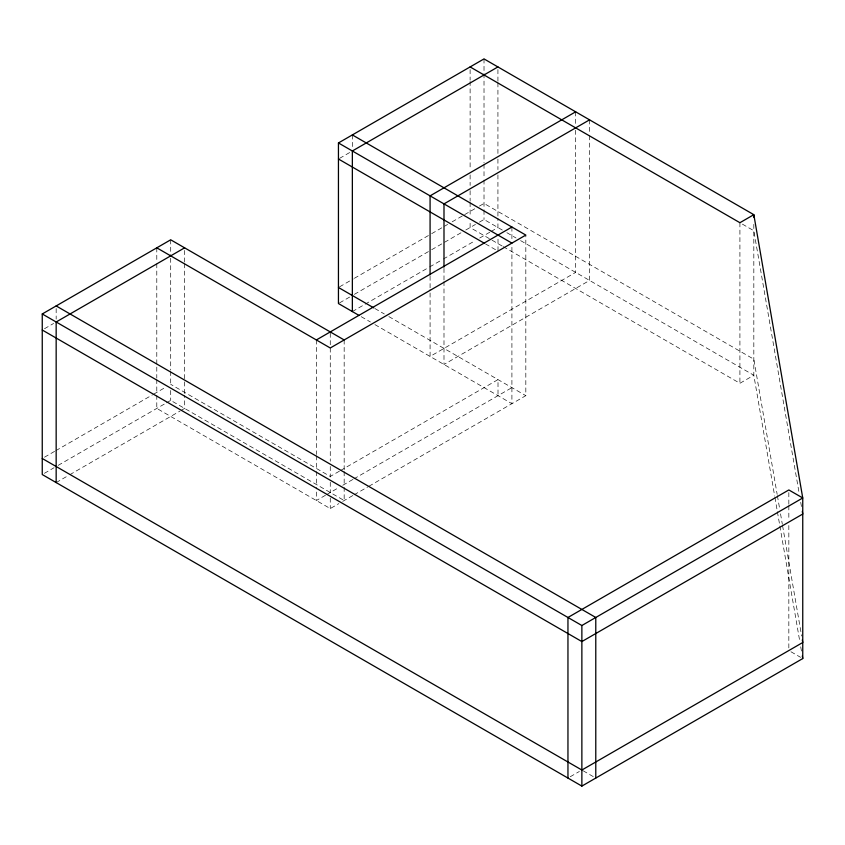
<?xml version="1.0" encoding="UTF-8"?>
<svg xmlns="http://www.w3.org/2000/svg" width="845" height="845" viewBox="0 0 845 845"><rect width="100%" height="100%" fill="white"/><g stroke="black" fill="none" stroke-linecap="round" stroke-linejoin="round"><path stroke-width="0.63" stroke-dasharray="4.22 3.17" d="M44.521 328.705L53.615 323.455M339.584 158.353L350.96 151.794M44.521 457.177L54.756 451.272M55.886 450.617L152.512 394.826M153.653 394.171L165.018 387.612M339.584 286.825L353.231 278.945M354.372 278.29L430.57 234.297M431.7 233.642L447.628 224.443M452.17 221.823L463.546 215.253M464.687 214.598L474.922 208.683M479.464 206.064L484.016 203.434L753.824 359.209L777.168 494.357M44.394 473.316L54.017 467.75M58.168 465.363L165.356 403.477M166.423 402.854L170.701 400.382L344.168 500.536L344.168 487.375M339.584 302.88L350.21 296.743M354.372 294.345L430.57 250.352M431.7 249.697L461.275 232.629M465.817 229.998L475.46 224.432M479.464 222.119L484.016 219.489L502.31 230.051M56.161 482.579L68.656 475.355M69.797 474.7L180.059 411.04M181.2 410.385L184.611 408.41L184.611 395.249M352.354 311.573L428.552 267.58M429.693 266.914L442.199 259.7M443.34 259.035L475.175 240.656M479.728 238.026L489.963 232.121M491.103 231.467L497.927 227.527L497.927 218.306M339.394 471.183L330.268 476.453L170.701 384.327M340.535 470.517L498.011 379.606L498.011 395.661M325.452 495.286L316.357 500.536L316.357 487.375M326.592 494.631L338.253 487.892M342.816 485.262L353.083 479.337M353.875 478.872L511.912 387.633M156.79 395.249L156.79 408.41L330.268 508.563L338.824 503.631M342.774 501.349L353.009 495.434M354.139 494.779L367.786 486.91M368.927 486.245L525.822 395.661L525.822 235.079M503.261 246.666L739.914 383.292L753.824 375.264L753.824 223.333M570.238 776.745L579.343 771.485M742.396 224.136L753.824 230.738L799.159 493.248M506.884 232.692L516.031 237.973M520.604 240.614L753.824 375.264L774.696 496.121M502.12 246.001L470.116 227.527L470.116 222.256M485.474 243.899L498.011 251.134L498.011 237.551M374.916 308.541L384.306 313.96M388.869 316.59L525.822 395.661M361.237 316.695L370.406 321.987M374.916 324.596L511.912 403.688L511.912 244.427M790.983 651.77L800.606 657.326M583.198 770.798L593.486 776.745M800.733 502.342L801.63 507.539M777.389 495.656L779.639 508.658M780.537 513.855L782.333 524.249M782.554 525.548L801.63 636.01M774.918 497.42L777.168 510.422M777.389 511.721L779.639 524.713M779.861 526.012L799.835 641.672M800.733 646.869L801.63 652.065M788.839 492.582L788.839 504.433M788.839 505.743L788.839 520.224M788.839 525.495L788.839 647.904M739.914 222.71L739.914 383.292M589.567 119.842L589.567 134.323M589.567 135.644L589.567 280.434L443.995 364.47L443.995 281.554M575.656 111.815L575.656 124.975M575.656 130.246L575.656 272.396L430.084 356.442L430.084 289.317M511.912 227.051L511.912 240.212M497.927 69.575L497.927 81.416M497.927 82.736L497.927 153.811M497.927 159.082L497.927 169.602M497.927 174.873L497.927 216.996M484.016 58.907L484.016 162.895M484.016 164.215L484.016 178.686M484.016 180.006L484.016 209.613M484.016 210.278L484.016 219.489M470.116 69.575L470.116 80.106M470.116 81.416L470.116 169.602M470.116 174.873L470.116 185.404M470.116 190.664L470.116 201.194M470.116 202.515L470.116 216.996M443.995 268.383L443.995 280.234M430.084 276.157L430.084 287.997M352.354 134.925L352.354 149.407M344.168 339.954L344.168 470.264M344.168 471.584L344.168 486.055M330.268 333.162L330.268 345.51M330.268 347.982L330.268 461.18M330.268 466.451L330.268 476.981M330.268 482.241L330.268 492.772M330.268 498.032L330.268 508.563M316.357 339.954L316.357 454.473M316.357 455.782L316.357 470.264M316.357 471.584L316.357 486.055M184.611 250.458L184.611 262.309M184.611 263.629L184.611 393.939M170.701 239.8L170.701 255.855M170.701 258.232L170.701 370.11M170.701 371.43L170.701 385.911M170.701 390.506L170.701 400.382M156.79 247.828L156.79 262.309M156.79 263.629L156.79 378.137M156.79 379.458L156.79 393.939M56.161 308.562L56.161 319.093"/><path stroke-width="1.27" d="M358.988 315.396L338.444 303.535L338.444 142.953L484.016 58.907L753.824 214.683L802.75 497.98L802.75 658.561L581.867 786.093L42.25 474.541L42.25 313.96L170.701 239.8L344.168 339.954M184.611 247.828L56.161 321.987L56.161 482.579M497.927 66.935L352.354 150.98L352.354 311.573M575.656 111.815L430.084 195.86L430.084 274.836M589.567 119.842L443.995 203.888L443.995 267.073M316.357 339.954L511.912 227.051M42.25 313.96L581.867 625.511L802.75 497.98L788.839 489.952L567.956 617.473L567.956 778.065M470.116 66.935L739.914 222.71L753.824 214.683L753.824 217.313M352.354 134.925L525.822 235.079L330.268 347.982L156.79 247.828M338.444 142.953L511.912 243.106M338.444 159.008L484.333 243.244M338.444 287.48L373.775 307.876M56.161 305.932L595.778 617.473L595.778 778.065M42.25 330.015L581.867 641.566L802.75 514.035L802.306 511.436M42.25 458.486L581.867 770.027L802.75 642.506L802.306 639.908M802.306 655.963L802.75 658.561M581.867 625.511L581.867 786.093"/></g></svg>
